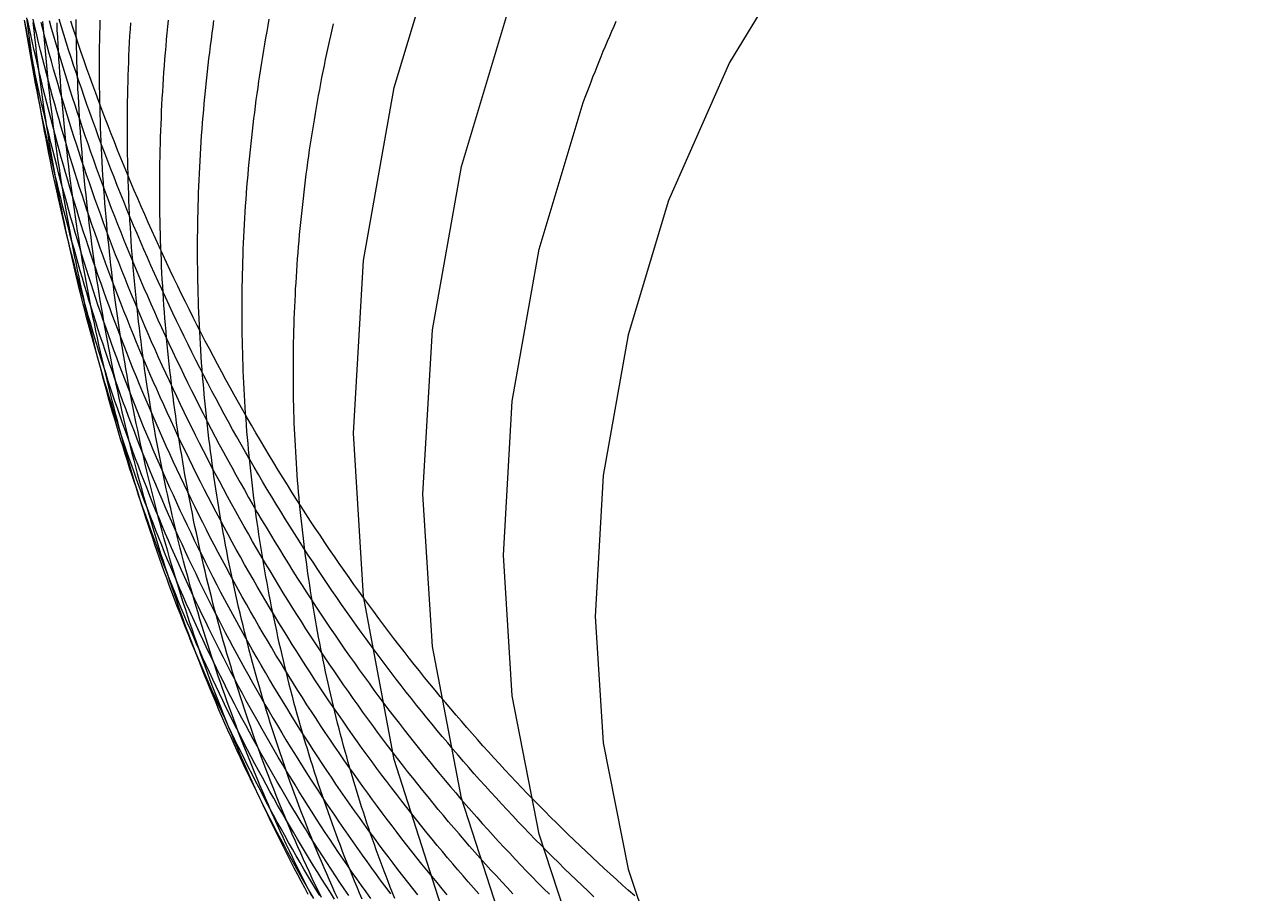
# Model space of a CAD drawing. Extents: x -772 to 772, y -315 to 2086.
# Drawn here: x -741 to -177, y 83 to 481 of the extents above; entities that cross this region are included whole.
import ezdxf

# ---------------------------------------------------------------- set-up
doc = ezdxf.new("R2010")
doc.units = 0

msp = doc.modelspace()

# ---------------------------------------------------------------- linework, layer by layer
at = {"layer": 'LAY0', "color": 2}
for points in [[(-548.908, 73.387), (-571.604, 144.478), (-585.669, 219.34), (-590.358, 294), (-585.672, 373.131), (-571.616, 452.439), (-548.908, 527.865)], [(-381.738, 523.49), (-417.985, 463.887), (-445.949, 400.689), (-464.455, 339.072), (-475.832, 274.648), (-479.624, 210), (-475.832, 152.012), (-464.455, 94.2258), (-445.949, 38.9568), (-417.985, -17.7306), (-381.738, -71.1931), (-339.146, -118.572), (-290.243, -159.836), (-235.06, -194.953), (-176.548, -222.046)], [(-519.252, 60.101), (-540.843, 126.749), (-554.058, 196.142), (-558.463, 266), (-554.053, 341.336), (-540.824, 416.229), (-519.252, 487.974)], [(-560.882, 82.4612), (-563.16, 85.328), (-565.43, 88.2102), (-567.691, 91.1076), (-569.943, 94.0201), (-572.186, 96.9475), (-574.42, 99.8897), (-576.644, 102.847), (-578.858, 105.818), (-581.063, 108.803), (-583.258, 111.803), (-585.443, 114.817), (-587.618, 117.845), (-589.783, 120.886), (-591.937, 123.941), (-594.08, 127.009), (-596.213, 130.091), (-598.335, 133.185), (-600.446, 136.293), (-602.546, 139.413), (-604.635, 142.545), (-606.712, 145.69), (-608.778, 148.847), (-610.832, 152.016), (-612.874, 155.197), (-614.904, 158.39), (-616.922, 161.593), (-618.928, 164.809), (-620.922, 168.035), (-622.903, 171.272), (-624.872, 174.519), (-626.828, 177.778), (-628.771, 181.046), (-630.702, 184.325), (-632.619, 187.613), (-634.523, 190.912), (-636.414, 194.219), (-638.292, 197.536), (-640.156, 200.863), (-642.007, 204.198), (-643.843, 207.541), (-645.666, 210.894), (-647.476, 214.254), (-649.271, 217.623), (-651.052, 221), (-652.818, 224.384), (-654.571, 227.776), (-656.309, 231.175), (-658.033, 234.581), (-659.742, 237.994), (-661.436, 241.414), (-663.116, 244.84), (-664.781, 248.272), (-666.431, 251.711), (-668.065, 255.155), (-669.685, 258.604), (-671.29, 262.06), (-672.879, 265.52), (-674.453, 268.985), (-676.012, 272.455), (-677.555, 275.93), (-679.083, 279.409), (-680.595, 282.892), (-682.092, 286.379), (-683.572, 289.869), (-685.037, 293.363), (-686.487, 296.86), (-687.92, 300.361), (-689.337, 303.864), (-690.739, 307.37), (-692.124, 310.878), (-693.493, 314.388), (-694.846, 317.901), (-696.183, 321.415), (-697.504, 324.931), (-698.808, 328.448), (-700.096, 331.966), (-701.368, 335.485), (-702.623, 339.005), (-703.862, 342.525), (-705.003, 345.809), (-706.133, 349.103), (-707.252, 352.405), (-708.36, 355.716), (-709.457, 359.037), (-710.543, 362.365), (-711.617, 365.703), (-712.68, 369.048), (-713.732, 372.402), (-714.772, 375.764), (-715.801, 379.134), (-716.818, 382.512), (-717.824, 385.898), (-718.817, 389.291), (-719.799, 392.692), (-720.769, 396.1), (-721.728, 399.515), (-722.674, 402.937), (-723.608, 406.366), (-724.53, 409.802), (-725.441, 413.244), (-726.339, 416.693), (-727.224, 420.148), (-728.098, 423.61), (-728.959, 427.077), (-729.808, 430.55), (-730.644, 434.029), (-731.468, 437.513), (-732.279, 441.003), (-733.078, 444.499), (-733.864, 447.999), (-734.638, 451.504), (-735.399, 455.014), (-736.147, 458.529), (-736.883, 462.049), (-737.605, 465.572), (-738.315, 469.1), (-739.012, 472.632), (-739.696, 476.168), (-740.367, 479.708), (-741.025, 483.251)], [(-741.016, 482.3), (-740.453, 478.787), (-739.876, 475.276), (-739.286, 471.767), (-738.684, 468.262), (-738.068, 464.759), (-737.439, 461.259), (-736.798, 457.763), (-736.143, 454.27), (-735.476, 450.781), (-734.795, 447.295), (-734.102, 443.814), (-733.396, 440.336), (-732.678, 436.862), (-731.946, 433.393), (-731.202, 429.929), (-730.445, 426.469), (-729.676, 423.014), (-728.894, 419.564), (-728.1, 416.119), (-727.293, 412.679), (-726.473, 409.245), (-725.642, 405.816), (-724.798, 402.393), (-723.941, 398.976), (-723.073, 395.565), (-722.192, 392.16), (-721.299, 388.762), (-720.395, 385.37), (-719.478, 381.984), (-718.549, 378.606), (-717.608, 375.234), (-716.655, 371.869), (-715.691, 368.512), (-714.715, 365.161), (-713.727, 361.819), (-712.728, 358.484), (-711.717, 355.156), (-710.694, 351.837), (-709.66, 348.525), (-708.615, 345.222), (-707.558, 341.927), (-706.491, 338.64), (-705.412, 335.362), (-704.322, 332.093), (-703.22, 328.832), (-702.108, 325.581), (-700.986, 322.338), (-699.852, 319.105), (-698.62, 315.636), (-697.371, 312.167), (-696.106, 308.699), (-694.825, 305.232), (-693.528, 301.765), (-692.214, 298.3), (-690.885, 294.837), (-689.539, 291.375), (-688.177, 287.915), (-686.799, 284.457), (-685.405, 281.002), (-683.995, 277.549), (-682.57, 274.098), (-681.128, 270.651), (-679.671, 267.207), (-678.198, 263.766), (-676.709, 260.329), (-675.205, 256.896), (-673.686, 253.466), (-672.151, 250.041), (-670.6, 246.62), (-669.034, 243.204), (-667.453, 239.793), (-665.857, 236.387), (-664.246, 232.986), (-662.619, 229.59), (-660.978, 226.201), (-659.322, 222.817), (-657.651, 219.439), (-655.966, 216.068), (-654.266, 212.703), (-652.551, 209.345), (-650.822, 205.994), (-649.079, 202.651), (-647.322, 199.314), (-645.55, 195.985), (-643.764, 192.664), (-641.965, 189.351), (-640.152, 186.047), (-638.325, 182.75), (-636.484, 179.462), (-634.63, 176.183), (-632.762, 172.913), (-630.882, 169.653), (-628.988, 166.401), (-627.081, 163.16), (-625.161, 159.928), (-623.228, 156.706), (-621.283, 153.494), (-619.325, 150.293), (-617.354, 147.102), (-615.372, 143.922), (-613.377, 140.753), (-611.37, 137.596), (-609.351, 134.449), (-607.32, 131.314), (-605.278, 128.191), (-603.224, 125.079), (-601.158, 121.98), (-599.081, 118.893), (-596.994, 115.818), (-594.895, 112.756), (-592.785, 109.707), (-590.664, 106.671), (-588.533, 103.647), (-586.392, 100.637), (-584.24, 97.6406), (-582.078, 94.6576), (-579.906, 91.6883), (-577.724, 88.733), (-575.532, 85.7917), (-573.331, 82.8647)], [(-582.443, 80.7371), (-584.57, 83.7006), (-586.686, 86.6772), (-588.793, 89.6669), (-590.888, 92.6694), (-592.973, 95.6846), (-595.048, 98.7122), (-597.111, 101.752), (-599.162, 104.804), (-601.203, 107.868), (-603.232, 110.944), (-605.25, 114.032), (-607.256, 117.13), (-609.25, 120.241), (-611.232, 123.362), (-613.202, 126.494), (-615.16, 129.636), (-617.106, 132.789), (-619.039, 135.953), (-620.959, 139.126), (-622.867, 142.31), (-624.762, 145.503), (-626.644, 148.705), (-628.513, 151.917), (-630.369, 155.138), (-632.211, 158.368), (-634.04, 161.607), (-635.856, 164.854), (-637.658, 168.109), (-639.447, 171.373), (-641.221, 174.644), (-642.982, 177.923), (-644.728, 181.21), (-646.461, 184.504), (-648.179, 187.805), (-649.883, 191.112), (-651.572, 194.427), (-653.247, 197.747), (-654.908, 201.074), (-656.554, 204.407), (-658.185, 207.746), (-659.801, 211.091), (-661.402, 214.44), (-662.988, 217.795), (-664.559, 221.155), (-666.115, 224.519), (-667.656, 227.889), (-669.182, 231.262), (-670.692, 234.639), (-672.186, 238.021), (-673.666, 241.406), (-675.129, 244.794), (-676.577, 248.186), (-678.009, 251.58), (-679.426, 254.978), (-680.827, 258.378), (-682.212, 261.78), (-683.58, 265.185), (-684.933, 268.592), (-686.27, 272), (-687.591, 275.41), (-688.896, 278.821), (-690.185, 282.233), (-691.458, 285.646), (-692.714, 289.06), (-693.954, 292.475), (-695.178, 295.889), (-696.303, 299.069), (-697.417, 302.258), (-698.521, 305.456), (-699.614, 308.664), (-700.696, 311.88), (-701.767, 315.105), (-702.827, 318.338), (-703.876, 321.58), (-704.914, 324.831), (-705.94, 328.089), (-706.955, 331.356), (-707.959, 334.631), (-708.951, 337.913), (-709.932, 341.203), (-710.902, 344.501), (-711.859, 347.805), (-712.805, 351.118), (-713.74, 354.437), (-714.662, 357.763), (-715.573, 361.096), (-716.472, 364.436), (-717.359, 367.782), (-718.233, 371.134), (-719.096, 374.493), (-719.947, 377.858), (-720.785, 381.228), (-721.611, 384.605), (-722.425, 387.987), (-723.227, 391.374), (-724.016, 394.767), (-724.793, 398.165), (-725.557, 401.567), (-726.309, 404.975), (-727.049, 408.387), (-727.775, 411.804), (-728.49, 415.226), (-729.191, 418.651), (-729.88, 422.081), (-730.556, 425.514), (-731.219, 428.951), (-731.87, 432.392), (-732.507, 435.836), (-733.132, 439.283), (-733.744, 442.733), (-734.343, 446.187), (-734.929, 449.643), (-735.502, 453.102), (-736.062, 456.563), (-736.609, 460.026), (-737.143, 463.492), (-737.663, 466.959), (-738.171, 470.428), (-738.666, 473.899), (-739.147, 477.372), (-739.615, 480.846), (-740.071, 484.32)], [(-547.316, 82.4288), (-549.657, 85.2144), (-551.99, 88.0169), (-554.315, 90.8362), (-556.633, 93.6722), (-558.943, 96.5247), (-561.245, 99.3936), (-563.539, 102.279), (-565.825, 105.18), (-568.102, 108.097), (-570.371, 111.03), (-572.631, 113.979), (-574.882, 116.943), (-577.124, 119.922), (-579.356, 122.917), (-581.579, 125.927), (-583.793, 128.951), (-585.997, 131.99), (-588.191, 135.044), (-590.375, 138.112), (-592.549, 141.195), (-594.713, 144.291), (-596.866, 147.401), (-599.009, 150.525), (-601.141, 153.663), (-603.262, 156.813), (-605.372, 159.977), (-607.471, 163.154), (-609.558, 166.343), (-611.634, 169.545), (-613.699, 172.76), (-615.752, 175.987), (-617.793, 179.225), (-619.821, 182.476), (-621.838, 185.738), (-623.843, 189.011), (-625.835, 192.296), (-627.815, 195.592), (-629.782, 198.898), (-631.736, 202.215), (-633.677, 205.543), (-635.605, 208.88), (-637.521, 212.228), (-639.423, 215.585), (-641.311, 218.952), (-643.186, 222.329), (-645.048, 225.714), (-646.895, 229.108), (-648.729, 232.511), (-650.549, 235.923), (-652.355, 239.343), (-654.147, 242.771), (-655.924, 246.206), (-657.688, 249.65), (-659.436, 253.1), (-661.171, 256.558), (-662.89, 260.023), (-664.595, 263.495), (-666.285, 266.973), (-667.96, 270.457), (-669.62, 273.948), (-671.265, 277.444), (-672.895, 280.946), (-674.509, 284.453), (-676.108, 287.966), (-677.692, 291.483), (-679.26, 295.005), (-680.813, 298.532), (-682.35, 302.062), (-683.872, 305.597), (-685.377, 309.136), (-686.867, 312.678), (-688.341, 316.224), (-689.798, 319.773), (-691.24, 323.324), (-692.666, 326.879), (-694.076, 330.436), (-695.469, 333.995), (-696.846, 337.556), (-698.207, 341.119), (-699.552, 344.683), (-700.88, 348.249), (-702.192, 351.816), (-703.487, 355.384), (-704.766, 358.952), (-706.028, 362.521), (-707.274, 366.09), (-708.418, 369.411), (-709.551, 372.741), (-710.674, 376.081), (-711.785, 379.431), (-712.885, 382.789), (-713.974, 386.158), (-715.053, 389.535), (-716.119, 392.921), (-717.175, 396.317), (-718.219, 399.72), (-719.251, 403.133), (-720.272, 406.554), (-721.282, 409.983), (-722.28, 413.42), (-723.266, 416.865), (-724.24, 420.318), (-725.202, 423.779), (-726.153, 427.247), (-727.091, 430.722), (-728.018, 434.205), (-728.932, 437.695), (-729.834, 441.191), (-730.724, 444.695), (-731.602, 448.205), (-732.468, 451.721), (-733.321, 455.244), (-734.161, 458.772), (-734.99, 462.307), (-735.805, 465.847), (-736.608, 469.393), (-737.399, 472.944), (-738.177, 476.501), (-738.942, 480.063), (-739.694, 483.63)], [(-532.86, 82.852), (-535.282, 85.5828), (-537.689, 88.322), (-540.082, 91.0692), (-542.468, 93.8352), (-544.848, 96.6183), (-547.22, 99.4184), (-549.585, 102.235), (-551.942, 105.069), (-554.292, 107.919), (-556.634, 110.786), (-558.967, 113.67), (-561.293, 116.569), (-563.61, 119.485), (-565.918, 122.416), (-568.218, 125.364), (-570.509, 128.327), (-572.791, 131.305), (-575.064, 134.299), (-577.328, 137.309), (-579.582, 140.333), (-581.826, 143.372), (-584.061, 146.427), (-586.287, 149.495), (-588.502, 152.579), (-590.707, 155.676), (-592.901, 158.788), (-595.085, 161.914), (-597.259, 165.053), (-599.422, 168.206), (-601.574, 171.373), (-603.715, 174.553), (-605.845, 177.746), (-607.964, 180.952), (-610.071, 184.171), (-612.167, 187.403), (-614.251, 190.647), (-616.323, 193.903), (-618.383, 197.171), (-620.432, 200.452), (-622.468, 203.743), (-624.492, 207.047), (-626.503, 210.361), (-628.502, 213.687), (-630.488, 217.024), (-632.461, 220.371), (-634.421, 223.729), (-636.368, 227.098), (-638.302, 230.476), (-640.223, 233.865), (-642.131, 237.263), (-644.025, 240.671), (-645.905, 244.088), (-647.772, 247.514), (-649.624, 250.949), (-651.463, 254.393), (-653.288, 257.845), (-655.099, 261.306), (-656.895, 264.775), (-658.677, 268.252), (-660.445, 271.736), (-662.198, 275.228), (-663.937, 278.727), (-665.66, 282.233), (-667.369, 285.746), (-669.064, 289.266), (-670.743, 292.792), (-672.407, 296.324), (-674.056, 299.862), (-675.69, 303.406), (-677.308, 306.956), (-678.911, 310.511), (-680.499, 314.071), (-682.071, 317.635), (-683.628, 321.205), (-685.168, 324.779), (-686.694, 328.357), (-688.203, 331.94), (-689.697, 335.526), (-691.174, 339.116), (-692.636, 342.709), (-694.082, 346.305), (-695.511, 349.904), (-696.925, 353.506), (-698.322, 357.111), (-699.703, 360.718), (-701.068, 364.327), (-702.417, 367.937), (-703.749, 371.55), (-705.064, 375.164), (-706.364, 378.779), (-707.647, 382.395), (-708.913, 386.012), (-710.163, 389.63), (-711.315, 393.007), (-712.456, 396.394), (-713.585, 399.789), (-714.704, 403.194), (-715.811, 406.608), (-716.907, 410.03), (-717.991, 413.461), (-719.064, 416.901), (-720.126, 420.349), (-721.175, 423.805), (-722.214, 427.269), (-723.24, 430.741), (-724.255, 434.221), (-725.257, 437.709), (-726.248, 441.204), (-727.227, 444.707), (-728.194, 448.217), (-729.149, 451.734), (-730.092, 455.258), (-731.022, 458.789), (-731.941, 462.327), (-732.847, 465.871), (-733.74, 469.421), (-734.622, 472.978), (-735.49, 476.541), (-736.347, 480.11), (-737.191, 483.685)], [(-592.521, 82.0688), (-594.556, 85.0698), (-596.58, 88.0823), (-598.592, 91.1061), (-600.592, 94.1411), (-602.581, 97.1871), (-604.558, 100.244), (-606.523, 103.312), (-608.476, 106.39), (-610.417, 109.478), (-612.345, 112.576), (-614.261, 115.685), (-616.165, 118.803), (-618.055, 121.931), (-619.933, 125.068), (-621.798, 128.214), (-623.65, 131.37), (-625.489, 134.534), (-627.315, 137.707), (-629.127, 140.889), (-630.926, 144.079), (-632.712, 147.277), (-634.483, 150.482), (-636.242, 153.696), (-637.986, 156.917), (-639.716, 160.146), (-641.432, 163.381), (-643.135, 166.624), (-644.823, 169.874), (-646.497, 173.13), (-648.156, 176.392), (-649.801, 179.661), (-651.432, 182.935), (-653.048, 186.216), (-654.649, 189.502), (-656.235, 192.793), (-657.807, 196.09), (-659.364, 199.391), (-660.905, 202.698), (-662.432, 206.009), (-663.944, 209.325), (-665.44, 212.644), (-666.922, 215.968), (-668.388, 219.296), (-669.838, 222.627), (-671.273, 225.961), (-672.693, 229.299), (-674.097, 232.64), (-675.486, 235.984), (-676.859, 239.33), (-678.216, 242.679), (-679.558, 246.03), (-680.884, 249.383), (-682.194, 252.738), (-683.488, 256.094), (-684.766, 259.452), (-686.029, 262.812), (-687.275, 266.172), (-688.505, 269.533), (-689.72, 272.895), (-690.839, 276.034), (-691.948, 279.181), (-693.045, 282.337), (-694.132, 285.5), (-695.208, 288.673), (-696.273, 291.853), (-697.326, 295.041), (-698.369, 298.236), (-699.4, 301.44), (-700.42, 304.651), (-701.429, 307.869), (-702.426, 311.095), (-703.411, 314.328), (-704.386, 317.568), (-705.348, 320.815), (-706.299, 324.069), (-707.238, 327.329), (-708.166, 330.596), (-709.081, 333.87), (-709.985, 337.149), (-710.877, 340.435), (-711.757, 343.727), (-712.625, 347.024), (-713.481, 350.328), (-714.325, 353.637), (-715.156, 356.951), (-715.976, 360.271), (-716.783, 363.596), (-717.578, 366.926), (-718.361, 370.261), (-719.131, 373.601), (-719.889, 376.946), (-720.634, 380.295), (-721.367, 383.648), (-722.087, 387.006), (-722.795, 390.367), (-723.49, 393.733), (-724.173, 397.103), (-724.843, 400.476), (-725.5, 403.852), (-726.145, 407.232), (-726.777, 410.616), (-727.396, 414.002), (-728.002, 417.392), (-728.596, 420.784), (-729.176, 424.179), (-729.744, 427.576), (-730.299, 430.976), (-730.84, 434.378), (-731.369, 437.782), (-731.885, 441.188), (-732.388, 444.596), (-732.878, 448.005), (-733.355, 451.416), (-733.819, 454.828), (-734.27, 458.242), (-734.707, 461.657), (-735.132, 465.072), (-735.544, 468.488), (-735.942, 471.905), (-736.328, 475.323), (-736.7, 478.741), (-737.059, 482.159)], [(-517.248, 82.9026), (-519.782, 85.6025), (-522.303, 88.312), (-524.809, 91.0307), (-527.301, 93.7587), (-529.778, 96.4956), (-532.24, 99.2413), (-534.687, 101.996), (-537.12, 104.758), (-539.537, 107.529), (-541.94, 110.308), (-544.328, 113.097), (-546.71, 115.903), (-549.084, 118.726), (-551.452, 121.567), (-553.812, 124.426), (-556.164, 127.302), (-558.509, 130.194), (-560.846, 133.104), (-563.176, 136.031), (-565.497, 138.974), (-567.809, 141.933), (-570.113, 144.909), (-572.409, 147.901), (-574.696, 150.91), (-576.974, 153.934), (-579.243, 156.974), (-581.502, 160.029), (-583.753, 163.1), (-585.993, 166.187), (-588.224, 169.288), (-590.445, 172.405), (-592.657, 175.536), (-594.858, 178.681), (-597.048, 181.842), (-599.229, 185.016), (-601.398, 188.205), (-603.557, 191.407), (-605.705, 194.623), (-607.842, 197.853), (-609.968, 201.096), (-612.083, 204.353), (-614.186, 207.622), (-616.277, 210.904), (-618.357, 214.199), (-620.425, 217.506), (-622.481, 220.825), (-624.525, 224.156), (-626.557, 227.5), (-628.576, 230.854), (-630.583, 234.221), (-632.577, 237.598), (-634.558, 240.987), (-636.526, 244.386), (-638.482, 247.796), (-640.424, 251.216), (-642.353, 254.647), (-644.269, 258.087), (-646.171, 261.537), (-648.059, 264.997), (-649.934, 268.466), (-651.795, 271.944), (-653.642, 275.431), (-655.475, 278.927), (-657.294, 282.431), (-659.098, 285.944), (-660.889, 289.464), (-662.664, 292.993), (-664.426, 296.528), (-666.172, 300.072), (-667.904, 303.622), (-669.621, 307.179), (-671.323, 310.743), (-673.01, 314.314), (-674.681, 317.89), (-676.338, 321.473), (-677.979, 325.062), (-679.605, 328.656), (-681.216, 332.255), (-682.811, 335.859), (-684.39, 339.469), (-685.954, 343.083), (-687.502, 346.701), (-689.034, 350.324), (-690.551, 353.95), (-692.051, 357.58), (-693.535, 361.214), (-695.004, 364.851), (-696.456, 368.491), (-697.892, 372.134), (-699.312, 375.78), (-700.715, 379.428), (-702.102, 383.078), (-703.473, 386.73), (-704.827, 390.383), (-706.165, 394.038), (-707.487, 397.695), (-708.791, 401.352), (-710.08, 405.01), (-711.351, 408.669), (-712.606, 412.328), (-713.76, 415.735), (-714.902, 419.153), (-716.034, 422.579), (-717.154, 426.016), (-718.264, 429.462), (-719.362, 432.917), (-720.449, 436.381), (-721.524, 439.855), (-722.588, 443.337), (-723.64, 446.829), (-724.681, 450.328), (-725.71, 453.836), (-726.727, 457.353), (-727.733, 460.878), (-728.727, 464.41), (-729.708, 467.951), (-730.678, 471.499), (-731.636, 475.055), (-732.582, 478.618), (-733.515, 482.189)], [(-598.965, 80.4494), (-600.912, 83.4643), (-602.847, 86.4894), (-604.77, 89.5246), (-606.681, 92.5698), (-608.579, 95.6248), (-610.465, 98.6894), (-612.338, 101.763), (-614.199, 104.847), (-616.047, 107.939), (-617.882, 111.04), (-619.704, 114.15), (-621.513, 117.269), (-623.309, 120.395), (-625.091, 123.53), (-626.861, 126.673), (-628.616, 129.824), (-630.358, 132.982), (-632.086, 136.148), (-633.801, 139.321), (-635.501, 142.5), (-637.188, 145.687), (-638.86, 148.88), (-640.519, 152.08), (-642.163, 155.286), (-643.793, 158.498), (-645.408, 161.716), (-647.009, 164.94), (-648.596, 168.169), (-650.167, 171.403), (-651.724, 174.643), (-653.267, 177.887), (-654.794, 181.136), (-656.307, 184.39), (-657.804, 187.648), (-659.287, 190.91), (-660.754, 194.176), (-662.206, 197.445), (-663.643, 200.718), (-665.065, 203.995), (-666.471, 207.274), (-667.862, 210.557), (-669.238, 213.842), (-670.598, 217.13), (-671.942, 220.42), (-673.271, 223.712), (-674.584, 227.007), (-675.882, 230.303), (-677.164, 233.6), (-678.43, 236.899), (-679.68, 240.199), (-680.915, 243.501), (-682.133, 246.803), (-683.336, 250.105), (-684.445, 253.189), (-685.543, 256.282), (-686.63, 259.382), (-687.707, 262.491), (-688.772, 265.608), (-689.827, 268.733), (-690.871, 271.866), (-691.903, 275.006), (-692.925, 278.154), (-693.935, 281.309), (-694.935, 284.472), (-695.922, 287.642), (-696.899, 290.819), (-697.864, 294.003), (-698.818, 297.194), (-699.76, 300.391), (-700.69, 303.595), (-701.609, 306.806), (-702.516, 310.023), (-703.412, 313.246), (-704.295, 316.475), (-705.167, 319.71), (-706.027, 322.95), (-706.875, 326.197), (-707.711, 329.449), (-708.535, 332.706), (-709.347, 335.969), (-710.146, 339.237), (-710.934, 342.51), (-711.709, 345.787), (-712.473, 349.07), (-713.224, 352.356), (-713.962, 355.648), (-714.688, 358.943), (-715.402, 362.243), (-716.103, 365.547), (-716.792, 368.855), (-717.469, 372.166), (-718.132, 375.482), (-718.784, 378.8), (-719.422, 382.122), (-720.048, 385.447), (-720.662, 388.775), (-721.263, 392.106), (-721.85, 395.44), (-722.426, 398.777), (-722.988, 402.115), (-723.538, 405.457), (-724.075, 408.8), (-724.599, 412.146), (-725.11, 415.493), (-725.608, 418.842), (-726.094, 422.193), (-726.566, 425.545), (-727.026, 428.898), (-727.473, 432.253), (-727.906, 435.609), (-728.327, 438.966), (-728.735, 442.323), (-729.13, 445.681), (-729.512, 449.04), (-729.881, 452.398), (-730.237, 455.757), (-730.579, 459.116), (-730.909, 462.475), (-731.226, 465.834), (-731.53, 469.192), (-731.821, 472.55), (-732.099, 475.907), (-732.363, 479.263), (-732.615, 482.619)], [(-729.812, 483.124), (-728.804, 479.564), (-727.783, 476.012), (-726.751, 472.468), (-725.707, 468.932), (-724.651, 465.405), (-723.584, 461.887), (-722.505, 458.377), (-721.414, 454.877), (-720.313, 451.385), (-719.2, 447.903), (-718.075, 444.431), (-716.94, 440.967), (-715.793, 437.514), (-714.635, 434.07), (-713.377, 430.375), (-712.102, 426.681), (-710.811, 422.987), (-709.503, 419.294), (-708.178, 415.602), (-706.837, 411.911), (-705.479, 408.222), (-704.105, 404.535), (-702.714, 400.85), (-701.307, 397.167), (-699.884, 393.487), (-698.444, 389.809), (-696.988, 386.134), (-695.516, 382.462), (-694.028, 378.794), (-692.524, 375.129), (-691.004, 371.468), (-689.468, 367.811), (-687.917, 364.159), (-686.349, 360.511), (-684.766, 356.867), (-683.167, 353.229), (-681.552, 349.596), (-679.922, 345.968), (-678.277, 342.345), (-676.617, 338.729), (-674.941, 335.119), (-673.25, 331.515), (-671.544, 327.917), (-669.822, 324.327), (-668.086, 320.743), (-666.336, 317.166), (-664.57, 313.597), (-662.79, 310.036), (-660.996, 306.482), (-659.187, 302.937), (-657.363, 299.4), (-655.526, 295.871), (-653.674, 292.351), (-651.809, 288.84), (-649.929, 285.338), (-648.036, 281.846), (-646.129, 278.363), (-644.208, 274.89), (-642.274, 271.427), (-640.327, 267.974), (-638.367, 264.532), (-636.393, 261.101), (-634.407, 257.68), (-632.407, 254.27), (-630.395, 250.872), (-628.371, 247.485), (-626.334, 244.11), (-624.284, 240.746), (-622.223, 237.395), (-620.149, 234.056), (-618.063, 230.729), (-615.966, 227.415), (-613.857, 224.114), (-611.736, 220.826), (-609.604, 217.552), (-607.461, 214.29), (-605.307, 211.042), (-603.142, 207.808), (-600.965, 204.588), (-598.779, 201.382), (-596.581, 198.191), (-594.374, 195.013), (-592.156, 191.851), (-589.928, 188.703), (-587.69, 185.57), (-585.442, 182.453), (-583.185, 179.351), (-580.918, 176.264), (-578.641, 173.193), (-576.356, 170.137), (-574.062, 167.098), (-571.758, 164.075), (-569.446, 161.068), (-567.126, 158.077), (-564.797, 155.103), (-562.459, 152.146), (-560.114, 149.205), (-557.761, 146.282), (-555.4, 143.375), (-553.031, 140.486), (-550.655, 137.614), (-548.271, 134.76), (-545.881, 131.923), (-543.483, 129.104), (-541.075, 126.298), (-538.651, 123.5), (-536.212, 120.71), (-533.758, 117.929), (-531.29, 115.157), (-528.806, 112.393), (-526.308, 109.639), (-523.796, 106.894), (-521.269, 104.158), (-518.728, 101.433), (-516.173, 98.7164), (-513.604, 96.0104), (-511.021, 93.3146), (-508.424, 90.6291), (-505.813, 87.9543), (-503.189, 85.2901), (-500.552, 82.637)], [(-605.734, 82.0301), (-607.572, 85.0529), (-609.398, 88.0846), (-611.211, 91.1249), (-613.011, 94.1738), (-614.799, 97.231), (-616.573, 100.296), (-618.334, 103.37), (-620.081, 106.451), (-621.816, 109.54), (-623.537, 112.636), (-625.244, 115.74), (-626.938, 118.85), (-628.618, 121.968), (-630.284, 125.093), (-631.937, 128.224), (-633.575, 131.361), (-635.2, 134.505), (-636.81, 137.655), (-638.406, 140.81), (-639.988, 143.972), (-641.556, 147.139), (-643.109, 150.311), (-644.648, 153.489), (-646.172, 156.671), (-647.682, 159.858), (-649.177, 163.05), (-650.657, 166.247), (-652.122, 169.447), (-653.573, 172.652), (-655.009, 175.861), (-656.43, 179.073), (-657.835, 182.289), (-659.226, 185.508), (-660.602, 188.731), (-661.962, 191.956), (-663.307, 195.184), (-664.637, 198.415), (-665.952, 201.648), (-667.251, 204.884), (-668.535, 208.122), (-669.804, 211.361), (-671.057, 214.602), (-672.295, 217.845), (-673.517, 221.09), (-674.724, 224.335), (-675.915, 227.581), (-677.014, 230.617), (-678.103, 233.66), (-679.181, 236.71), (-680.248, 239.769), (-681.304, 242.834), (-682.349, 245.907), (-683.383, 248.988), (-684.406, 252.075), (-685.418, 255.169), (-686.419, 258.271), (-687.408, 261.378), (-688.386, 264.493), (-689.353, 267.614), (-690.308, 270.742), (-691.252, 273.876), (-692.185, 277.016), (-693.106, 280.162), (-694.015, 283.315), (-694.913, 286.473), (-695.799, 289.637), (-696.673, 292.806), (-697.535, 295.981), (-698.386, 299.161), (-699.225, 302.347), (-700.051, 305.538), (-700.866, 308.734), (-701.669, 311.934), (-702.46, 315.14), (-703.239, 318.35), (-704.005, 321.565), (-704.76, 324.784), (-705.502, 328.008), (-706.232, 331.235), (-706.95, 334.467), (-707.655, 337.703), (-708.348, 340.942), (-709.029, 344.185), (-709.697, 347.432), (-710.353, 350.682), (-710.997, 353.936), (-711.628, 357.192), (-712.246, 360.452), (-712.852, 363.715), (-713.446, 366.98), (-714.027, 370.248), (-714.595, 373.519), (-715.151, 376.792), (-715.694, 380.067), (-716.224, 383.345), (-716.742, 386.624), (-717.247, 389.906), (-717.739, 393.189), (-718.219, 396.474), (-718.685, 399.76), (-719.139, 403.048), (-719.581, 406.337), (-720.009, 409.627), (-720.425, 412.918), (-720.828, 416.21), (-721.218, 419.503), (-721.595, 422.796), (-721.959, 426.09), (-722.311, 429.385), (-722.649, 432.679), (-722.975, 435.974), (-723.288, 439.268), (-723.588, 442.563), (-723.876, 445.857), (-724.15, 449.15), (-724.412, 452.444), (-724.66, 455.736), (-724.896, 459.028), (-725.119, 462.319), (-725.33, 465.608), (-725.527, 468.897), (-725.712, 472.184), (-725.883, 475.47), (-726.042, 478.754), (-726.188, 482.037)], [(-480.099, 81.5241), (-482.844, 84.097), (-485.577, 86.6823), (-488.298, 89.2799), (-491.006, 91.8895), (-493.701, 94.511), (-496.384, 97.1442), (-499.054, 99.789), (-501.71, 102.445), (-504.353, 105.112), (-506.983, 107.791), (-509.6, 110.48), (-512.202, 113.179), (-514.791, 115.889), (-517.366, 118.61), (-519.927, 121.34), (-522.474, 124.081), (-525.006, 126.831), (-527.525, 129.591), (-530.028, 132.36), (-532.517, 135.138), (-534.991, 137.925), (-537.451, 140.721), (-539.895, 143.526), (-542.324, 146.339), (-544.739, 149.16), (-547.142, 151.995), (-549.539, 154.847), (-551.928, 157.718), (-554.31, 160.606), (-556.685, 163.511), (-559.052, 166.434), (-561.411, 169.373), (-563.762, 172.33), (-566.105, 175.304), (-568.44, 178.294), (-570.766, 181.301), (-573.084, 184.325), (-575.393, 187.365), (-577.693, 190.421), (-579.984, 193.492), (-582.265, 196.58), (-584.538, 199.684), (-586.8, 202.803), (-589.053, 205.937), (-591.297, 209.087), (-593.53, 212.252), (-595.753, 215.431), (-597.966, 218.625), (-600.168, 221.834), (-602.36, 225.057), (-604.542, 228.295), (-606.712, 231.546), (-608.871, 234.811), (-611.019, 238.09), (-613.156, 241.382), (-615.282, 244.688), (-617.395, 248.006), (-619.498, 251.338), (-621.588, 254.682), (-623.666, 258.039), (-625.733, 261.408), (-627.787, 264.789), (-629.828, 268.182), (-631.858, 271.587), (-633.874, 275.003), (-635.878, 278.431), (-637.869, 281.87), (-639.847, 285.319), (-641.812, 288.78), (-643.763, 292.251), (-645.702, 295.732), (-647.626, 299.223), (-649.538, 302.724), (-651.435, 306.235), (-653.319, 309.755), (-655.188, 313.284), (-657.044, 316.823), (-658.886, 320.37), (-660.713, 323.926), (-662.526, 327.49), (-664.325, 331.062), (-666.109, 334.642), (-667.878, 338.23), (-669.633, 341.825), (-671.373, 345.428), (-673.098, 349.038), (-674.807, 352.654), (-676.502, 356.277), (-678.182, 359.906), (-679.846, 363.542), (-681.495, 367.183), (-683.129, 370.83), (-684.747, 374.482), (-686.349, 378.14), (-687.936, 381.803), (-689.507, 385.47), (-691.062, 389.142), (-692.601, 392.818), (-694.125, 396.499), (-695.632, 400.183), (-697.124, 403.87), (-698.599, 407.562), (-700.058, 411.256), (-701.501, 414.953), (-702.927, 418.653), (-704.337, 422.356), (-705.731, 426.061), (-707.109, 429.768), (-708.469, 433.476), (-709.814, 437.186), (-711.142, 440.898), (-712.453, 444.611), (-713.747, 448.324), (-715.025, 452.039), (-716.286, 455.754), (-717.447, 459.217), (-718.596, 462.689), (-719.734, 466.172), (-720.862, 469.664), (-721.977, 473.165), (-723.082, 476.676), (-724.175, 480.195), (-725.256, 483.724)], [(-461.379, 81.8854), (-464.212, 84.381), (-467.034, 86.8903), (-469.844, 89.413), (-472.643, 91.949), (-475.43, 94.4981), (-478.206, 97.0602), (-480.969, 99.6351), (-483.72, 102.223), (-486.459, 104.823), (-489.186, 107.435), (-491.9, 110.059), (-494.601, 112.696), (-497.29, 115.344), (-499.965, 118.003), (-502.628, 120.674), (-505.277, 123.356), (-507.912, 126.05), (-510.534, 128.754), (-513.142, 131.468), (-515.737, 134.193), (-518.317, 136.929), (-520.884, 139.674), (-523.436, 142.43), (-525.974, 145.195), (-528.497, 147.97), (-531.006, 150.754), (-533.5, 153.547), (-535.98, 156.349), (-538.444, 159.16), (-540.893, 161.98), (-543.327, 164.808), (-545.746, 167.644), (-548.152, 170.491), (-550.551, 173.356), (-552.943, 176.239), (-555.327, 179.139), (-557.704, 182.058), (-560.074, 184.993), (-562.436, 187.947), (-564.79, 190.917), (-567.136, 193.904), (-569.473, 196.909), (-571.803, 199.93), (-574.123, 202.968), (-576.435, 206.023), (-578.739, 209.094), (-581.033, 212.181), (-583.318, 215.284), (-585.593, 218.403), (-587.86, 221.538), (-590.116, 224.688), (-592.363, 227.854), (-594.6, 231.035), (-596.827, 234.231), (-599.044, 237.442), (-601.25, 240.667), (-603.445, 243.907), (-605.63, 247.162), (-607.805, 250.431), (-609.968, 253.713), (-612.12, 257.01), (-614.261, 260.32), (-616.39, 263.644), (-618.508, 266.98), (-620.614, 270.33), (-622.709, 273.693), (-624.791, 277.068), (-626.862, 280.456), (-628.92, 283.856), (-630.966, 287.268), (-632.999, 290.692), (-635.02, 294.128), (-637.028, 297.575), (-639.023, 301.033), (-641.005, 304.502), (-642.974, 307.982), (-644.93, 311.473), (-646.872, 314.974), (-648.801, 318.485), (-650.717, 322.007), (-652.618, 325.537), (-654.506, 329.078), (-656.38, 332.628), (-658.24, 336.186), (-660.086, 339.754), (-661.917, 343.33), (-663.734, 346.915), (-665.537, 350.508), (-667.325, 354.109), (-669.098, 357.717), (-670.857, 361.333), (-672.6, 364.957), (-674.329, 368.587), (-676.043, 372.224), (-677.741, 375.868), (-679.425, 379.518), (-681.093, 383.174), (-682.746, 386.837), (-684.383, 390.505), (-686.004, 394.178), (-687.61, 397.856), (-689.201, 401.54), (-690.775, 405.228), (-692.334, 408.921), (-693.877, 412.618), (-695.404, 416.319), (-696.914, 420.024), (-698.409, 423.732), (-699.887, 427.444), (-701.35, 431.159), (-702.796, 434.877), (-704.225, 438.597), (-705.638, 442.32), (-707.035, 446.046), (-708.415, 449.773), (-709.779, 453.501), (-711.126, 457.232), (-712.457, 460.963), (-713.77, 464.696), (-715.067, 468.43), (-716.348, 472.164), (-717.611, 475.898), (-718.773, 479.377), (-719.924, 482.865)], [(-717.603, 483.636), (-717.571, 480.448), (-717.528, 477.257), (-717.471, 474.063), (-717.403, 470.865), (-717.321, 467.665), (-717.227, 464.461), (-717.121, 461.255), (-717.002, 458.046), (-716.87, 454.834), (-716.725, 451.62), (-716.568, 448.404), (-716.399, 445.186), (-716.216, 441.966), (-716.021, 438.744), (-715.813, 435.52), (-715.593, 432.295), (-715.359, 429.069), (-715.113, 425.841), (-714.854, 422.612), (-714.583, 419.382), (-714.299, 416.152), (-714.002, 412.921), (-713.692, 409.689), (-713.37, 406.457), (-713.035, 403.225), (-712.687, 399.992), (-712.327, 396.76), (-711.953, 393.528), (-711.567, 390.296), (-711.169, 387.065), (-710.758, 383.834), (-710.334, 380.605), (-709.897, 377.376), (-709.448, 374.148), (-708.986, 370.922), (-708.512, 367.697), (-708.024, 364.473), (-707.525, 361.251), (-707.013, 358.031), (-706.488, 354.813), (-705.951, 351.598), (-705.401, 348.384), (-704.839, 345.173), (-704.264, 341.964), (-703.677, 338.758), (-703.078, 335.555), (-702.466, 332.355), (-701.842, 329.158), (-701.206, 325.964), (-700.557, 322.774), (-699.896, 319.587), (-699.223, 316.404), (-698.538, 313.225), (-697.841, 310.05), (-697.131, 306.879), (-696.41, 303.712), (-695.676, 300.549), (-694.931, 297.392), (-694.173, 294.238), (-693.404, 291.09), (-692.623, 287.947), (-691.83, 284.809), (-691.025, 281.676), (-690.209, 278.548), (-689.381, 275.426), (-688.541, 272.31), (-687.69, 269.199), (-686.827, 266.094), (-685.953, 262.996), (-685.068, 259.903), (-684.171, 256.817), (-683.262, 253.737), (-682.343, 250.664), (-681.412, 247.598), (-680.47, 244.538), (-679.518, 241.486), (-678.554, 238.44), (-677.579, 235.402), (-676.593, 232.371), (-675.597, 229.348), (-674.589, 226.332), (-673.571, 223.324), (-672.543, 220.323), (-671.503, 217.331), (-670.454, 214.347), (-669.393, 211.37), (-668.323, 208.403), (-667.242, 205.443), (-666.067, 202.268), (-664.877, 199.093), (-663.671, 195.919), (-662.449, 192.745), (-661.212, 189.573), (-659.96, 186.401), (-658.692, 183.231), (-657.409, 180.063), (-656.111, 176.896), (-654.797, 173.731), (-653.468, 170.568), (-652.124, 167.408), (-650.765, 164.25), (-649.391, 161.094), (-648.001, 157.942), (-646.597, 154.793), (-645.178, 151.647), (-643.744, 148.504), (-642.295, 145.365), (-640.831, 142.23), (-639.353, 139.099), (-637.86, 135.972), (-636.353, 132.85), (-634.831, 129.732), (-633.295, 126.62), (-631.744, 123.512), (-630.18, 120.409), (-628.601, 117.312), (-627.008, 114.221), (-625.401, 111.135), (-623.78, 108.056), (-622.145, 104.982), (-620.497, 101.915), (-618.835, 98.8544), (-617.159, 95.8006), (-615.47, 92.7538), (-613.768, 89.7141), (-612.052, 86.6818), (-610.323, 83.6569), (-608.581, 80.6398)], [(-611.014, 82.6029), (-612.642, 85.6086), (-614.256, 88.6202), (-615.856, 91.6377), (-617.443, 94.6608), (-619.016, 97.6893), (-620.574, 100.723), (-622.119, 103.762), (-623.649, 106.805), (-625.165, 109.853), (-626.667, 112.905), (-628.155, 115.962), (-629.627, 119.022), (-631.086, 122.086), (-632.529, 125.154), (-633.958, 128.224), (-635.372, 131.298), (-636.771, 134.375), (-638.156, 137.454), (-639.525, 140.536), (-640.879, 143.619), (-642.218, 146.705), (-643.542, 149.793), (-644.85, 152.882), (-646.144, 155.972), (-647.422, 159.064), (-648.684, 162.156), (-649.931, 165.25), (-651.163, 168.343), (-652.379, 171.437), (-653.58, 174.531), (-654.765, 177.625), (-655.934, 180.719), (-657.088, 183.812), (-658.146, 186.686), (-659.195, 189.57), (-660.234, 192.463), (-661.263, 195.366), (-662.282, 198.277), (-663.291, 201.197), (-664.289, 204.125), (-665.278, 207.062), (-666.256, 210.008), (-667.224, 212.962), (-668.181, 215.924), (-669.128, 218.893), (-670.064, 221.871), (-670.99, 224.856), (-671.905, 227.849), (-672.809, 230.849), (-673.702, 233.857), (-674.584, 236.871), (-675.456, 239.893), (-676.316, 242.921), (-677.165, 245.956), (-678.003, 248.997), (-678.83, 252.045), (-679.646, 255.099), (-680.45, 258.158), (-681.243, 261.224), (-682.024, 264.295), (-682.794, 267.372), (-683.552, 270.455), (-684.299, 273.542), (-685.034, 276.634), (-685.757, 279.732), (-686.469, 282.834), (-687.169, 285.941), (-687.857, 289.052), (-688.533, 292.167), (-689.197, 295.286), (-689.85, 298.409), (-690.49, 301.536), (-691.118, 304.667), (-691.734, 307.801), (-692.338, 310.938), (-692.93, 314.078), (-693.51, 317.221), (-694.077, 320.367), (-694.632, 323.515), (-695.175, 326.666), (-695.706, 329.819), (-696.224, 332.974), (-696.73, 336.131), (-697.224, 339.29), (-697.705, 342.45), (-698.174, 345.611), (-698.63, 348.774), (-699.074, 351.938), (-699.505, 355.102), (-699.924, 358.267), (-700.33, 361.433), (-700.724, 364.599), (-701.105, 367.765), (-701.474, 370.932), (-701.83, 374.098), (-702.173, 377.264), (-702.504, 380.429), (-702.823, 383.593), (-703.129, 386.757), (-703.422, 389.92), (-703.703, 393.081), (-703.971, 396.241), (-704.226, 399.4), (-704.469, 402.557), (-704.699, 405.712), (-704.917, 408.865), (-705.122, 412.016), (-705.315, 415.164), (-705.495, 418.31), (-705.663, 421.454), (-705.818, 424.594), (-705.96, 427.732), (-706.09, 430.866), (-706.208, 433.997), (-706.313, 437.124), (-706.405, 440.248), (-706.486, 443.368), (-706.553, 446.484), (-706.609, 449.596), (-706.652, 452.704), (-706.682, 455.807), (-706.701, 458.906), (-706.707, 462), (-706.701, 465.018), (-706.682, 468.04), (-706.652, 471.066), (-706.609, 474.096), (-706.553, 477.13), (-706.485, 480.168), (-706.405, 483.209)], [(-609.387, 81.82), (-610.903, 84.7803), (-612.404, 87.7452), (-613.892, 90.7146), (-615.365, 93.6883), (-616.824, 96.6661), (-618.27, 99.6478), (-619.7, 102.633), (-621.117, 105.622), (-622.519, 108.614), (-623.907, 111.61), (-625.28, 114.608), (-626.638, 117.609), (-627.982, 120.612), (-629.311, 123.618), (-630.625, 126.625), (-631.924, 129.635), (-633.209, 132.646), (-634.478, 135.659), (-635.733, 138.673), (-636.972, 141.688), (-638.197, 144.704), (-639.406, 147.721), (-640.6, 150.738), (-641.779, 153.755), (-642.942, 156.772), (-644.091, 159.79), (-645.224, 162.807), (-646.265, 165.615), (-647.296, 168.432), (-648.318, 171.258), (-649.33, 174.092), (-650.332, 176.934), (-651.323, 179.785), (-652.305, 182.644), (-653.277, 185.511), (-654.238, 188.386), (-655.189, 191.269), (-656.13, 194.159), (-657.061, 197.057), (-657.981, 199.962), (-658.89, 202.874), (-659.789, 205.793), (-660.677, 208.72), (-661.554, 211.653), (-662.421, 214.593), (-663.277, 217.539), (-664.122, 220.492), (-664.956, 223.451), (-665.779, 226.416), (-666.591, 229.387), (-667.392, 232.364), (-668.181, 235.346), (-668.96, 238.334), (-669.727, 241.327), (-670.483, 244.326), (-671.227, 247.33), (-671.96, 250.338), (-672.682, 253.352), (-673.392, 256.37), (-674.09, 259.392), (-674.777, 262.419), (-675.452, 265.45), (-676.116, 268.485), (-676.767, 271.524), (-677.408, 274.566), (-678.036, 277.612), (-678.652, 280.662), (-679.257, 283.714), (-679.849, 286.77), (-680.43, 289.829), (-680.999, 292.89), (-681.556, 295.955), (-682.1, 299.021), (-682.633, 302.09), (-683.154, 305.161), (-683.662, 308.234), (-684.158, 311.309), (-684.643, 314.386), (-685.115, 317.464), (-685.574, 320.543), (-686.022, 323.624), (-686.457, 326.705), (-686.88, 329.788), (-687.291, 332.871), (-687.69, 335.955), (-688.076, 339.039), (-688.45, 342.123), (-688.812, 345.208), (-689.161, 348.292), (-689.498, 351.377), (-689.823, 354.461), (-690.136, 357.544), (-690.436, 360.627), (-690.723, 363.708), (-690.999, 366.789), (-691.262, 369.869), (-691.512, 372.947), (-691.751, 376.024), (-691.977, 379.099), (-692.19, 382.172), (-692.392, 385.244), (-692.581, 388.313), (-692.757, 391.38), (-692.922, 394.445), (-693.074, 397.507), (-693.214, 400.567), (-693.341, 403.623), (-693.457, 406.677), (-693.56, 409.727), (-693.651, 412.775), (-693.729, 415.818), (-693.796, 418.858), (-693.85, 421.895), (-693.893, 424.927), (-693.923, 427.956), (-693.941, 430.98), (-693.947, 434), (-693.941, 436.98), (-693.923, 439.964), (-693.893, 442.952), (-693.85, 445.944), (-693.796, 448.94), (-693.729, 451.939), (-693.651, 454.941), (-693.56, 457.947), (-693.457, 460.956), (-693.341, 463.967), (-693.214, 466.982), (-693.074, 469.999), (-692.922, 473.019), (-692.758, 476.041), (-692.581, 479.065), (-692.392, 482.091)], [(-605.027, 81.1256), (-606.425, 84.0228), (-607.809, 86.9238), (-609.179, 89.8286), (-610.535, 92.7369), (-611.877, 95.6487), (-613.206, 98.5637), (-614.52, 101.482), (-615.82, 104.403), (-617.105, 107.326), (-618.377, 110.253), (-619.634, 113.181), (-620.877, 116.112), (-622.106, 119.045), (-623.32, 121.98), (-624.52, 124.916), (-625.705, 127.854), (-626.876, 130.793), (-628.032, 133.733), (-629.174, 136.675), (-630.301, 139.617), (-631.414, 142.56), (-632.439, 145.307), (-633.454, 148.061), (-634.459, 150.823), (-635.454, 153.592), (-636.44, 156.368), (-637.415, 159.15), (-638.379, 161.94), (-639.334, 164.737), (-640.278, 167.54), (-641.212, 170.349), (-642.136, 173.166), (-643.049, 175.988), (-643.951, 178.817), (-644.843, 181.652), (-645.724, 184.492), (-646.595, 187.339), (-647.455, 190.192), (-648.304, 193.05), (-649.142, 195.914), (-649.97, 198.783), (-650.786, 201.658), (-651.592, 204.537), (-652.386, 207.422), (-653.17, 210.312), (-653.942, 213.207), (-654.704, 216.107), (-655.454, 219.011), (-656.193, 221.919), (-656.92, 224.833), (-657.637, 227.75), (-658.342, 230.672), (-659.036, 233.597), (-659.718, 236.527), (-660.389, 239.46), (-661.048, 242.397), (-661.696, 245.338), (-662.333, 248.282), (-662.957, 251.23), (-663.571, 254.18), (-664.172, 257.134), (-664.762, 260.091), (-665.341, 263.05), (-665.907, 266.012), (-666.462, 268.977), (-667.005, 271.944), (-667.537, 274.914), (-668.056, 277.886), (-668.564, 280.86), (-669.06, 283.836), (-669.544, 286.813), (-670.016, 289.793), (-670.477, 292.774), (-670.925, 295.756), (-671.361, 298.74), (-671.786, 301.725), (-672.199, 304.711), (-672.599, 307.699), (-672.988, 310.686), (-673.365, 313.675), (-673.729, 316.664), (-674.082, 319.654), (-674.423, 322.644), (-674.752, 325.634), (-675.068, 328.625), (-675.373, 331.615), (-675.666, 334.605), (-675.946, 337.595), (-676.215, 340.585), (-676.472, 343.573), (-676.716, 346.562), (-676.949, 349.549), (-677.169, 352.536), (-677.378, 355.521), (-677.574, 358.506), (-677.759, 361.489), (-677.931, 364.471), (-678.092, 367.451), (-678.241, 370.429), (-678.377, 373.406), (-678.502, 376.381), (-678.615, 379.354), (-678.715, 382.325), (-678.804, 385.293), (-678.881, 388.259), (-678.946, 391.223), (-678.999, 394.184), (-679.041, 397.142), (-679.07, 400.098), (-679.088, 403.051), (-679.094, 406), (-679.088, 408.944), (-679.07, 411.892), (-679.041, 414.843), (-678.999, 417.797), (-678.946, 420.754), (-678.881, 423.713), (-678.804, 426.676), (-678.715, 429.64), (-678.615, 432.607), (-678.502, 435.577), (-678.377, 438.549), (-678.24, 441.522), (-678.092, 444.498), (-677.931, 447.475), (-677.759, 450.454), (-677.574, 453.434), (-677.377, 456.416), (-677.169, 459.399), (-676.948, 462.384), (-676.715, 465.369), (-676.471, 468.355), (-676.214, 471.342), (-675.945, 474.33), (-675.664, 477.318), (-675.371, 480.306), (-675.066, 483.295)], [(-597.544, 80.6529), (-598.824, 83.4756), (-600.091, 86.3016), (-601.344, 89.1309), (-602.583, 91.9633), (-603.809, 94.7987), (-605.022, 97.6368), (-606.22, 100.478), (-607.405, 103.321), (-608.576, 106.167), (-609.734, 109.015), (-610.877, 111.865), (-612.007, 114.716), (-613.122, 117.57), (-614.224, 120.425), (-615.312, 123.282), (-616.316, 125.954), (-617.31, 128.631), (-618.294, 131.315), (-619.269, 134.004), (-620.233, 136.7), (-621.186, 139.401), (-622.13, 142.108), (-623.063, 144.821), (-623.986, 147.54), (-624.899, 150.264), (-625.801, 152.993), (-626.693, 155.728), (-627.574, 158.468), (-628.445, 161.214), (-629.305, 163.964), (-630.155, 166.72), (-630.994, 169.48), (-631.822, 172.246), (-632.64, 175.016), (-633.447, 177.79), (-634.243, 180.57), (-635.028, 183.354), (-635.802, 186.142), (-636.566, 188.934), (-637.318, 191.731), (-638.06, 194.532), (-638.79, 197.337), (-639.51, 200.146), (-640.218, 202.958), (-640.916, 205.775), (-641.602, 208.595), (-642.277, 211.418), (-642.941, 214.246), (-643.594, 217.076), (-644.235, 219.91), (-644.865, 222.747), (-645.484, 225.587), (-646.092, 228.43), (-646.688, 231.276), (-647.273, 234.125), (-647.847, 236.976), (-648.409, 239.831), (-648.96, 242.687), (-649.499, 245.546), (-650.027, 248.408), (-650.544, 251.271), (-651.049, 254.137), (-651.542, 257.005), (-652.024, 259.875), (-652.494, 262.746), (-652.953, 265.62), (-653.4, 268.495), (-653.836, 271.371), (-654.26, 274.249), (-654.673, 277.128), (-655.074, 280.009), (-655.463, 282.891), (-655.841, 285.774), (-656.207, 288.657), (-656.561, 291.542), (-656.904, 294.428), (-657.235, 297.314), (-657.554, 300.2), (-657.862, 303.087), (-658.158, 305.975), (-658.442, 308.863), (-658.715, 311.751), (-658.976, 314.639), (-659.226, 317.527), (-659.463, 320.415), (-659.69, 323.302), (-659.904, 326.19), (-660.107, 329.077), (-660.298, 331.963), (-660.477, 334.849), (-660.645, 337.734), (-660.801, 340.619), (-660.946, 343.502), (-661.079, 346.385), (-661.2, 349.266), (-661.31, 352.146), (-661.408, 355.025), (-661.494, 357.903), (-661.569, 360.779), (-661.632, 363.654), (-661.684, 366.527), (-661.724, 369.398), (-661.753, 372.267), (-661.77, 375.135), (-661.776, 378), (-661.77, 380.898), (-661.753, 383.798), (-661.724, 386.7), (-661.684, 389.605), (-661.632, 392.512), (-661.569, 395.422), (-661.494, 398.333), (-661.408, 401.246), (-661.309, 404.16), (-661.2, 407.077), (-661.078, 409.995), (-660.945, 412.914), (-660.801, 415.834), (-660.644, 418.756), (-660.476, 421.679), (-660.297, 424.603), (-660.105, 427.528), (-659.902, 430.453), (-659.688, 433.38), (-659.461, 436.306), (-659.223, 439.234), (-658.974, 442.161), (-658.712, 445.089), (-658.439, 448.017), (-658.154, 450.945), (-657.857, 453.872), (-657.549, 456.8), (-657.229, 459.727), (-656.898, 462.653), (-656.554, 465.58), (-656.199, 468.505), (-655.833, 471.43), (-655.455, 474.353), (-655.065, 477.276), (-654.663, 480.198), (-654.25, 483.118)], [(-629.056, 483.683), (-629.581, 480.849), (-630.095, 478.013), (-630.597, 475.174), (-631.089, 472.334), (-631.569, 469.491), (-632.038, 466.647), (-632.496, 463.801), (-632.942, 460.953), (-633.378, 458.104), (-633.802, 455.253), (-634.215, 452.401), (-634.616, 449.548), (-635.007, 446.694), (-635.386, 443.84), (-635.753, 440.984), (-636.11, 438.128), (-636.455, 435.272), (-636.788, 432.415), (-637.111, 429.558), (-637.421, 426.701), (-637.721, 423.844), (-638.009, 420.987), (-638.286, 418.13), (-638.551, 415.274), (-638.805, 412.419), (-639.048, 409.564), (-639.279, 406.71), (-639.499, 403.857), (-639.708, 401.005), (-639.905, 398.155), (-640.091, 395.305), (-640.265, 392.457), (-640.429, 389.611), (-640.58, 386.767), (-640.721, 383.924), (-640.85, 381.083), (-640.968, 378.244), (-641.074, 375.408), (-641.169, 372.574), (-641.253, 369.742), (-641.326, 366.913), (-641.388, 364.087), (-641.438, 361.263), (-641.477, 358.443), (-641.505, 355.625), (-641.522, 352.811), (-641.527, 350), (-641.522, 347.264), (-641.505, 344.525), (-641.477, 341.782), (-641.438, 339.037), (-641.388, 336.289), (-641.326, 333.538), (-641.253, 330.784), (-641.169, 328.028), (-641.074, 325.269), (-640.968, 322.509), (-640.85, 319.746), (-640.721, 316.981), (-640.58, 314.214), (-640.429, 311.445), (-640.265, 308.675), (-640.091, 305.903), (-639.905, 303.129), (-639.708, 300.355), (-639.499, 297.579), (-639.279, 294.802), (-639.048, 292.024), (-638.805, 289.245), (-638.551, 286.466), (-638.286, 283.686), (-638.009, 280.906), (-637.721, 278.125), (-637.421, 275.344), (-637.111, 272.563), (-636.788, 269.783), (-636.455, 267.002), (-636.11, 264.222), (-635.753, 261.442), (-635.386, 258.662), (-635.007, 255.884), (-634.616, 253.106), (-634.215, 250.329), (-633.802, 247.553), (-633.378, 244.779), (-632.942, 242.005), (-632.496, 239.234), (-632.038, 236.463), (-631.569, 233.695), (-631.089, 230.928), (-630.597, 228.163), (-630.095, 225.401), (-629.581, 222.64), (-629.056, 219.882), (-628.52, 217.126), (-627.974, 214.373), (-627.416, 211.622), (-626.847, 208.875), (-626.267, 206.13), (-625.676, 203.388), (-625.074, 200.65), (-624.462, 197.915), (-623.839, 195.183), (-623.204, 192.455), (-622.559, 189.73), (-621.904, 187.01), (-621.237, 184.293), (-620.56, 181.58), (-619.872, 178.872), (-619.174, 176.167), (-618.465, 173.468), (-617.746, 170.772), (-617.016, 168.081), (-616.276, 165.395), (-615.525, 162.714), (-614.764, 160.038), (-613.993, 157.367), (-613.212, 154.701), (-612.42, 152.041), (-611.618, 149.386), (-610.806, 146.736), (-609.984, 144.092), (-609.152, 141.454), (-608.31, 138.822), (-607.459, 136.196), (-606.597, 133.575), (-605.725, 130.962), (-604.844, 128.354), (-603.953, 125.753), (-603.053, 123.158), (-602.143, 120.57), (-601.223, 117.989), (-600.294, 115.414), (-599.356, 112.847), (-598.408, 110.286), (-597.451, 107.733), (-596.485, 105.187), (-595.434, 102.455), (-594.37, 99.7238), (-593.292, 96.9929), (-592.2, 94.2626), (-591.095, 91.5331), (-589.975, 88.8046), (-588.842, 86.0773), (-587.695, 83.3513), (-586.534, 80.6268)], [(-571.443, 80.7373), (-572.475, 83.3214), (-573.492, 85.9042), (-574.495, 88.4854), (-575.414, 90.8806), (-576.325, 93.2848), (-577.228, 95.6977), (-578.122, 98.1193), (-579.008, 100.549), (-579.886, 102.988), (-580.755, 105.435), (-581.615, 107.89), (-582.467, 110.353), (-583.31, 112.824), (-584.144, 115.302), (-584.969, 117.788), (-585.785, 120.282), (-586.592, 122.783), (-587.391, 125.291), (-588.179, 127.806), (-588.959, 130.328), (-589.73, 132.856), (-590.491, 135.392), (-591.242, 137.933), (-591.984, 140.481), (-592.717, 143.035), (-593.439, 145.595), (-594.153, 148.161), (-594.856, 150.732), (-595.55, 153.309), (-596.233, 155.891), (-596.907, 158.478), (-597.571, 161.071), (-598.225, 163.668), (-598.869, 166.27), (-599.502, 168.876), (-600.126, 171.487), (-600.739, 174.102), (-601.342, 176.721), (-601.934, 179.343), (-602.516, 181.97), (-603.088, 184.6), (-603.65, 187.233), (-604.2, 189.87), (-604.741, 192.509), (-605.271, 195.152), (-605.79, 197.797), (-606.298, 200.444), (-606.796, 203.094), (-607.283, 205.746), (-607.76, 208.4), (-608.225, 211.056), (-608.68, 213.714), (-609.124, 216.373), (-609.557, 219.033), (-609.98, 221.695), (-610.391, 224.357), (-610.792, 227.021), (-611.181, 229.684), (-611.56, 232.349), (-611.927, 235.013), (-612.284, 237.678), (-612.63, 240.343), (-612.964, 243.007), (-613.288, 245.671), (-613.601, 248.335), (-613.902, 250.997), (-614.193, 253.659), (-614.472, 256.32), (-614.74, 258.979), (-614.998, 261.637), (-615.244, 264.294), (-615.479, 266.949), (-615.703, 269.601), (-615.916, 272.252), (-616.118, 274.9), (-616.309, 277.546), (-616.489, 280.19), (-616.658, 282.83), (-616.816, 285.468), (-616.963, 288.103), (-617.099, 290.734), (-617.223, 293.362), (-617.337, 295.986), (-617.44, 298.607), (-617.532, 301.224), (-617.613, 303.837), (-617.684, 306.445), (-617.743, 309.049), (-617.791, 311.649), (-617.829, 314.244), (-617.856, 316.834), (-617.872, 319.42), (-617.877, 322), (-617.872, 324.695), (-617.856, 327.396), (-617.829, 330.101), (-617.791, 332.811), (-617.743, 335.525), (-617.684, 338.243), (-617.613, 340.966), (-617.532, 343.693), (-617.44, 346.423), (-617.338, 349.157), (-617.224, 351.895), (-617.099, 354.636), (-616.963, 357.38), (-616.817, 360.127), (-616.659, 362.878), (-616.49, 365.631), (-616.311, 368.386), (-616.12, 371.144), (-615.918, 373.905), (-615.705, 376.667), (-615.482, 379.432), (-615.247, 382.198), (-615.001, 384.966), (-614.744, 387.735), (-614.476, 390.506), (-614.197, 393.278), (-613.907, 396.05), (-613.606, 398.824), (-613.294, 401.598), (-612.971, 404.373), (-612.637, 407.148), (-612.292, 409.923), (-611.936, 412.698), (-611.569, 415.473), (-611.191, 418.248), (-610.802, 421.022), (-610.402, 423.796), (-609.991, 426.569), (-609.57, 429.34), (-609.137, 432.111), (-608.694, 434.88), (-608.24, 437.648), (-607.775, 440.414), (-607.3, 443.178), (-606.813, 445.94), (-606.316, 448.701), (-605.808, 451.458), (-605.29, 454.214), (-604.761, 456.966), (-604.221, 459.716), (-603.671, 462.463), (-603.111, 465.207), (-602.539, 467.947), (-601.958, 470.684), (-601.366, 473.417), (-600.764, 476.147), (-600.151, 478.872), (-599.528, 481.594)], [(-484.998, 48.6835), (-505.269, 110.203), (-517.534, 173.603), (-521.622, 238), (-517.527, 308.641), (-505.24, 378.278), (-484.998, 445.575), (-484.131, 447.929), (-483.253, 450.279), (-482.364, 452.627), (-481.465, 454.972), (-480.556, 457.314), (-479.636, 459.653), (-478.706, 461.989), (-477.766, 464.322), (-476.815, 466.651), (-475.855, 468.978), (-474.883, 471.301), (-473.902, 473.62), (-472.91, 475.935), (-471.908, 478.247), (-470.896, 480.556), (-469.874, 482.86)]]:
    msp.add_lwpolyline(points, dxfattribs=at)

doc.saveas('drawing.dxf')
